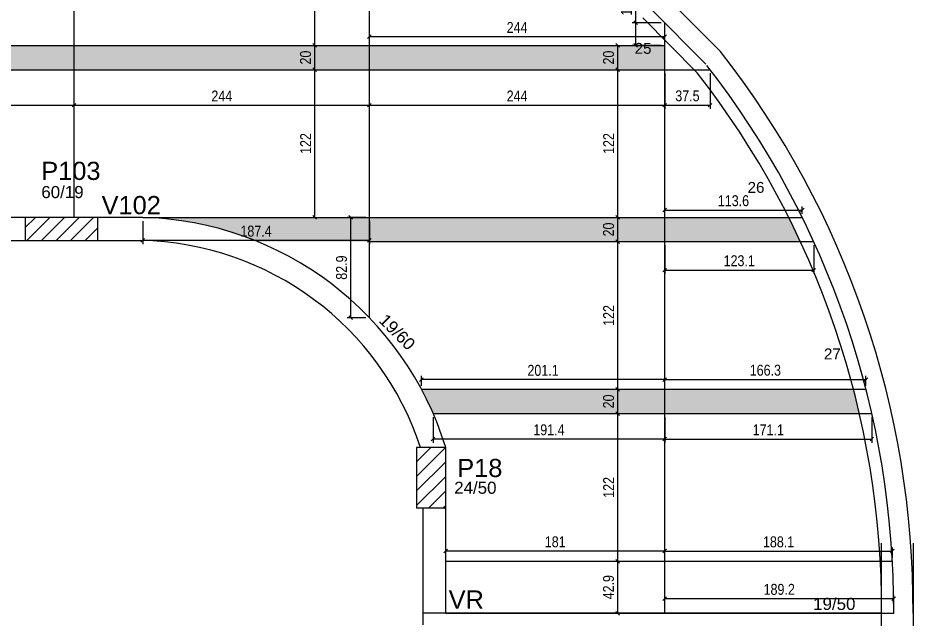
# Model space of a CAD drawing. Header units: millimetres. Extents: x 2897 to 8569, y 1951 to 3650.
# Drawn here: x 7829 to 8569, y 2484 to 2981 of the extents above; entities that cross this region are included whole.
import ezdxf

# ---------------------------------------------------------------- set-up
doc = ezdxf.new("R2010")
doc.units = ezdxf.units.MM
for name, color, linetype in [('1', 1, 'Continuous'), ('3', 3, 'Continuous'), ('4', 4, 'Continuous'), ('7', 7, 'Continuous'), ('Painéis', 200, 'Continuous')]:
    doc.layers.add(name, color=color, linetype=linetype)
doc.layers.add('Hachura', color=251, linetype='Continuous', lineweight=9)
doc.styles.add('COTA TECNICA-50', font='techl___.ttf', dxfattribs={"height": 9})
doc.styles.get("Standard").update_dxf_attribs({"font": 'arial.ttf'})
doc.dimstyles.new('COTA PAINEL-50', dxfattribs={"dimtxt": 9, "dimasz": 3, "dimexe": 3, "dimexo": 3, "dimgap": 3, "dimtad": 1, "dimdec": 1, "dimzin": 12, "dimdsep": 46, "dimtxsty": 'COTA TECNICA-50', "dimblk1": 'OBLIQUE', "dimblk2": 'OBLIQUE', "dimsah": 1, "dimcen": 0.9, "dimclrd": 4, "dimclre": 4, "dimclrt": 240, "dimadec": 1, "dimazin": 3, "dimtfac": 1, "dimtdec": 1, "dimtmove": 0, "dimatfit": 3, "dimfxl": 1, "dimtolj": 1, "dimtzin": 12, "dimarcsym": 0})

# ---------------------------------------------------------------- blocks, each defined once
blk = doc.blocks.new('_Oblique')
at = {"color": 0, "linetype": 'ByBlock', "lineweight": -2}
blk.add_line((-0.5, -0.5), (0.5, 0.5), dxfattribs=at)
blk = doc.blocks.new('*D277')
at = {"layer": 'Defpoints', "color": 0, "transparency": 16777216}
for p in [(7631.811787831772, 2908.519593346683), (7875.811787831771, 2908.519593346683), (7875.811787831771, 2908.519593346683)]:
    blk.add_point(p, dxfattribs=at)
at = {"layer": 'Painéis', "color": 4, "lineweight": -2, "transparency": 16777216}
blk.add_line((7631.811787831772, 2908.519593346683), (7875.811787831771, 2908.519593346683), dxfattribs=at)
at = {"layer": 'Painéis', "color": 4, "lineweight": -2, "transparency": 16777216, "xscale": 3, "yscale": 3, "zscale": 3, "rotation": 180}
blk.add_blockref('_Oblique', (7631.811787831772, 2908.519593346683), dxfattribs=at)
at = {"layer": 'Painéis', "color": 4, "lineweight": -2, "transparency": 16777216, "xscale": 3, "yscale": 3, "zscale": 3}
blk.add_blockref('_Oblique', (7875.811787831771, 2908.519593346683), dxfattribs=at)
at = {"layer": 'Painéis', "color": 240, "transparency": 16777216, "insert": (7753.811787831772, 2916.085382820367), "char_height": 9, "attachment_point": 5, "style": 'COTA TECNICA-50'}
blk.add_mtext('\\A1;244', dxfattribs=at)
blk = doc.blocks.new('*D278')
at = {"layer": 'Defpoints', "color": 0, "transparency": 16777216}
for p in [(7875.811787831771, 2908.519593346683), (8119.811787831769, 2908.519593346683), (8119.811787831769, 2908.519593346683)]:
    blk.add_point(p, dxfattribs=at)
at = {"layer": 'Painéis', "color": 4, "lineweight": -2, "transparency": 16777216}
blk.add_line((7875.811787831771, 2908.519593346683), (8119.811787831769, 2908.519593346683), dxfattribs=at)
at = {"layer": 'Painéis', "color": 4, "lineweight": -2, "transparency": 16777216, "xscale": 3, "yscale": 3, "zscale": 3, "rotation": 180}
blk.add_blockref('_Oblique', (7875.811787831771, 2908.519593346683), dxfattribs=at)
at = {"layer": 'Painéis', "color": 4, "lineweight": -2, "transparency": 16777216, "xscale": 3, "yscale": 3, "zscale": 3}
blk.add_blockref('_Oblique', (8119.811787831769, 2908.519593346683), dxfattribs=at)
at = {"layer": 'Painéis', "color": 240, "transparency": 16777216, "insert": (7997.811787831771, 2916.085382820367), "char_height": 9, "attachment_point": 5, "style": 'COTA TECNICA-50'}
blk.add_mtext('\\A1;244', dxfattribs=at)
blk = doc.blocks.new('*D279')
at = {"layer": 'Defpoints', "color": 0, "transparency": 16777216}
for p in [(8119.811787831769, 2908.519593346683), (8363.811787831772, 2908.519593346679), (8363.811787831772, 2908.519593346683)]:
    blk.add_point(p, dxfattribs=at)
at = {"layer": 'Painéis', "color": 4, "lineweight": -2, "transparency": 16777216}
blk.add_line((8119.811787831769, 2908.519593346683), (8363.811787831772, 2908.519593346683), dxfattribs=at)
at = {"layer": 'Painéis', "color": 4, "lineweight": -2, "transparency": 16777216, "xscale": 3, "yscale": 3, "zscale": 3, "rotation": 180}
blk.add_blockref('_Oblique', (8119.811787831769, 2908.519593346683), dxfattribs=at)
at = {"layer": 'Painéis', "color": 4, "lineweight": -2, "transparency": 16777216, "xscale": 3, "yscale": 3, "zscale": 3}
blk.add_blockref('_Oblique', (8363.811787831772, 2908.519593346683), dxfattribs=at)
at = {"layer": 'Painéis', "color": 240, "transparency": 16777216, "insert": (8241.811787831772, 2916.085382820367), "char_height": 9, "attachment_point": 5, "style": 'COTA TECNICA-50'}
blk.add_mtext('\\A1;244', dxfattribs=at)
blk = doc.blocks.new('*D280')
at = {"layer": 'Defpoints', "color": 0, "transparency": 16777216}
for p in [(8363.811787831775, 2937.850019877807), (8401.31970967229, 2937.850019877807), (8401.31970967229, 2908.519593346683)]:
    blk.add_point(p, dxfattribs=at)
at = {"layer": 'Painéis', "color": 4, "lineweight": -2, "transparency": 16777216}
for p, q in [((8363.811787831775, 2934.850019877808), (8363.811787831775, 2905.519593346683)), ((8401.31970967229, 2934.850019877808), (8401.31970967229, 2905.519593346683)), ((8363.811787831775, 2908.519593346683), (8401.31970967229, 2908.519593346683))]:
    blk.add_line(p, q, dxfattribs=at)
at = {"layer": 'Painéis', "color": 4, "lineweight": -2, "transparency": 16777216, "xscale": 3, "yscale": 3, "zscale": 3, "rotation": 180}
blk.add_blockref('_Oblique', (8363.811787831775, 2908.519593346683), dxfattribs=at)
at = {"layer": 'Painéis', "color": 4, "lineweight": -2, "transparency": 16777216, "xscale": 3, "yscale": 3, "zscale": 3}
blk.add_blockref('_Oblique', (8401.31970967229, 2908.519593346683), dxfattribs=at)
at = {"layer": 'Painéis', "color": 240, "transparency": 16777216, "insert": (8382.565748752035, 2916.216961767736), "char_height": 9, "attachment_point": 5, "style": 'COTA TECNICA-50'}
blk.add_mtext('\\A1;37.5', dxfattribs=at)
blk = doc.blocks.new('*D281')
at = {"layer": 'Defpoints', "color": 0, "transparency": 16777216}
for p in [(8477.416623687119, 2821.853448253126), (8363.811787831775, 2815.850019877808), (8477.416623687119, 2815.850019877808)]:
    blk.add_point(p, dxfattribs=at)
at = {"layer": 'Painéis', "color": 4, "lineweight": -2, "transparency": 16777216}
for p, q in [((8363.811787831775, 2818.850019877808), (8363.811787831775, 2824.853448253126)), ((8363.811787831775, 2821.853448253126), (8477.416623687119, 2821.853448253126)), ((8477.416623687119, 2818.850019877808), (8477.416623687119, 2824.853448253126))]:
    blk.add_line(p, q, dxfattribs=at)
at = {"layer": 'Painéis', "color": 4, "lineweight": -2, "transparency": 16777216, "xscale": 3, "yscale": 3, "zscale": 3, "rotation": 180}
blk.add_blockref('_Oblique', (8363.811787831775, 2821.853448253126), dxfattribs=at)
at = {"layer": 'Painéis', "color": 4, "lineweight": -2, "transparency": 16777216, "xscale": 3, "yscale": 3, "zscale": 3}
blk.add_blockref('_Oblique', (8477.416623687119, 2821.853448253126), dxfattribs=at)
at = {"layer": 'Painéis', "color": 240, "transparency": 16777216, "insert": (8420.614205759446, 2829.550816674178), "char_height": 9, "attachment_point": 5, "style": 'COTA TECNICA-50'}
blk.add_mtext('\\A1;113.6', dxfattribs=at)
blk = doc.blocks.new('*D282')
at = {"layer": 'Defpoints', "color": 0, "transparency": 16777216}
for p in [(8363.811787831775, 2795.850019877808), (8486.928393724127, 2795.850019877807), (8486.928393724127, 2772.266765210476)]:
    blk.add_point(p, dxfattribs=at)
at = {"layer": 'Painéis', "color": 4, "lineweight": -2, "transparency": 16777216}
for p, q in [((8363.811787831775, 2792.850019877807), (8363.811787831775, 2769.266765210477)), ((8486.928393724127, 2792.850019877807), (8486.928393724127, 2769.266765210477)), ((8363.811787831775, 2772.266765210476), (8486.928393724127, 2772.266765210476))]:
    blk.add_line(p, q, dxfattribs=at)
at = {"layer": 'Painéis', "color": 4, "lineweight": -2, "transparency": 16777216, "xscale": 3, "yscale": 3, "zscale": 3, "rotation": 180}
blk.add_blockref('_Oblique', (8363.811787831775, 2772.266765210476), dxfattribs=at)
at = {"layer": 'Painéis', "color": 4, "lineweight": -2, "transparency": 16777216, "xscale": 3, "yscale": 3, "zscale": 3}
blk.add_blockref('_Oblique', (8486.928393724127, 2772.266765210476), dxfattribs=at)
at = {"layer": 'Painéis', "color": 240, "transparency": 16777216, "insert": (8425.37009077795, 2779.964133631529), "char_height": 9, "attachment_point": 5, "style": 'COTA TECNICA-50'}
blk.add_mtext('\\A1;123.1', dxfattribs=at)
blk = doc.blocks.new('*D283')
at = {"layer": 'Defpoints', "color": 0, "transparency": 16777216}
for p in [(8530.090742632487, 2681.861600620218), (8363.811787831772, 2673.850019877808), (8530.090742632487, 2673.850019877808)]:
    blk.add_point(p, dxfattribs=at)
at = {"layer": 'Painéis', "color": 4, "lineweight": -2, "transparency": 16777216}
for p, q in [((8363.811787831772, 2676.850019877808), (8363.811787831772, 2684.861600620218)), ((8363.811787831772, 2681.861600620218), (8530.090742632487, 2681.861600620218)), ((8530.090742632487, 2676.850019877808), (8530.090742632487, 2684.861600620218))]:
    blk.add_line(p, q, dxfattribs=at)
at = {"layer": 'Painéis', "color": 4, "lineweight": -2, "transparency": 16777216, "xscale": 3, "yscale": 3, "zscale": 3, "rotation": 180}
blk.add_blockref('_Oblique', (8363.811787831772, 2681.861600620218), dxfattribs=at)
at = {"layer": 'Painéis', "color": 4, "lineweight": -2, "transparency": 16777216, "xscale": 3, "yscale": 3, "zscale": 3}
blk.add_blockref('_Oblique', (8530.090742632487, 2681.861600620218), dxfattribs=at)
at = {"layer": 'Painéis', "color": 240, "transparency": 16777216, "insert": (8446.951265232128, 2689.558969041271), "char_height": 9, "attachment_point": 5, "style": 'COTA TECNICA-50'}
blk.add_mtext('\\A1;166.3', dxfattribs=at)
blk = doc.blocks.new('*D284')
at = {"layer": 'Defpoints', "color": 0, "transparency": 16777216}
for p in [(8363.811787831772, 2653.850019877808), (8534.926627579676, 2653.850019877808), (8534.926627579676, 2632.768824770487)]:
    blk.add_point(p, dxfattribs=at)
at = {"layer": 'Painéis', "color": 4, "lineweight": -2, "transparency": 16777216}
for p, q in [((8363.811787831772, 2650.850019877808), (8363.811787831772, 2629.768824770487)), ((8534.926627579676, 2650.850019877808), (8534.926627579676, 2629.768824770487)), ((8363.811787831772, 2632.768824770487), (8534.926627579676, 2632.768824770487))]:
    blk.add_line(p, q, dxfattribs=at)
at = {"layer": 'Painéis', "color": 4, "lineweight": -2, "transparency": 16777216, "xscale": 3, "yscale": 3, "zscale": 3, "rotation": 180}
blk.add_blockref('_Oblique', (8363.811787831772, 2632.768824770487), dxfattribs=at)
at = {"layer": 'Painéis', "color": 4, "lineweight": -2, "transparency": 16777216, "xscale": 3, "yscale": 3, "zscale": 3}
blk.add_blockref('_Oblique', (8534.926627579676, 2632.768824770487), dxfattribs=at)
at = {"layer": 'Painéis', "color": 240, "transparency": 16777216, "insert": (8449.369207705726, 2640.334614244172), "char_height": 9, "attachment_point": 5, "style": 'COTA TECNICA-50'}
blk.add_mtext('\\A1;171.1', dxfattribs=at)
blk = doc.blocks.new('*D285')
at = {"layer": 'Defpoints', "color": 0, "transparency": 16777216}
for p in [(8551.959119272451, 2540.238750122027), (8363.811787831772, 2531.850019877808), (8551.959119272451, 2531.850019877808)]:
    blk.add_point(p, dxfattribs=at)
at = {"layer": 'Painéis', "color": 4, "lineweight": -2, "transparency": 16777216}
for p, q in [((8363.811787831772, 2534.850019877808), (8363.811787831772, 2543.238750122027)), ((8363.811787831772, 2540.238750122027), (8551.959119272451, 2540.238750122027)), ((8551.959119272451, 2534.850019877808), (8551.959119272451, 2543.238750122027))]:
    blk.add_line(p, q, dxfattribs=at)
at = {"layer": 'Painéis', "color": 4, "lineweight": -2, "transparency": 16777216, "xscale": 3, "yscale": 3, "zscale": 3, "rotation": 180}
blk.add_blockref('_Oblique', (8363.811787831772, 2540.238750122027), dxfattribs=at)
at = {"layer": 'Painéis', "color": 4, "lineweight": -2, "transparency": 16777216, "xscale": 3, "yscale": 3, "zscale": 3}
blk.add_blockref('_Oblique', (8551.959119272451, 2540.238750122027), dxfattribs=at)
at = {"layer": 'Painéis', "color": 240, "transparency": 16777216, "insert": (8457.885453552111, 2547.824276437816), "char_height": 9, "attachment_point": 5, "style": 'COTA TECNICA-50'}
blk.add_mtext('\\A1;188.1', dxfattribs=at)
blk = doc.blocks.new('*D286')
at = {"layer": 'Defpoints', "color": 0, "transparency": 16777216}
for p in [(8553.026997821335, 2500.964540055914), (8363.811787831772, 2488.920398877809), (8553.026997821335, 2488.920398877809)]:
    blk.add_point(p, dxfattribs=at)
at = {"layer": 'Painéis', "color": 4, "lineweight": -2, "transparency": 16777216}
for p, q in [((8363.811787831772, 2491.920398877809), (8363.811787831772, 2503.964540055914)), ((8363.811787831772, 2500.964540055914), (8553.026997821335, 2500.964540055914)), ((8553.026997821335, 2491.920398877809), (8553.026997821335, 2503.964540055914))]:
    blk.add_line(p, q, dxfattribs=at)
at = {"layer": 'Painéis', "color": 4, "lineweight": -2, "transparency": 16777216, "xscale": 3, "yscale": 3, "zscale": 3, "rotation": 180}
blk.add_blockref('_Oblique', (8363.811787831772, 2500.964540055914), dxfattribs=at)
at = {"layer": 'Painéis', "color": 4, "lineweight": -2, "transparency": 16777216, "xscale": 3, "yscale": 3, "zscale": 3}
blk.add_blockref('_Oblique', (8553.026997821335, 2500.964540055914), dxfattribs=at)
at = {"layer": 'Painéis', "color": 240, "transparency": 16777216, "insert": (8458.419392826552, 2508.556645319072), "char_height": 9, "attachment_point": 5, "style": 'COTA TECNICA-50'}
blk.add_mtext('\\A1;189.2', dxfattribs=at)
blk = doc.blocks.new('*D287')
at = {"layer": 'Defpoints', "color": 0, "transparency": 16777216}
for p in [(8324.999298692777, 2531.850019877808), (8324.999298692786, 2531.850019877808), (8324.999298692777, 2488.92039887781)]:
    blk.add_point(p, dxfattribs=at)
at = {"layer": 'Painéis', "color": 4, "lineweight": -2, "transparency": 16777216}
blk.add_line((8324.999298692786, 2488.92039887781), (8324.999298692786, 2531.850019877808), dxfattribs=at)
at = {"layer": 'Painéis', "color": 4, "lineweight": -2, "transparency": 16777216, "xscale": 3, "yscale": 3, "zscale": 3}
for p, rotation in [((8324.999298692786, 2531.850019877808), 90), ((8324.999298692786, 2488.92039887781), 270)]:
    blk.add_blockref('_Oblique', p, dxfattribs=dict(at, rotation=rotation))
at = {"layer": 'Painéis', "color": 240, "transparency": 16777216, "insert": (8317.407193429626, 2510.385209377807), "char_height": 9, "attachment_point": 5, "rotation": 90, "style": 'COTA TECNICA-50'}
blk.add_mtext('\\A1;42.9', dxfattribs=at)
blk = doc.blocks.new('*D288')
at = {"layer": 'Defpoints', "color": 0, "transparency": 16777216}
for p in [(8182.811787831772, 2540.238750122027), (8182.811787831772, 2540.238750122027), (8363.811787831772, 2540.238750122027)]:
    blk.add_point(p, dxfattribs=at)
at = {"layer": 'Painéis', "color": 4, "lineweight": -2, "transparency": 16777216}
blk.add_line((8363.811787831772, 2540.238750122027), (8182.811787831772, 2540.238750122027), dxfattribs=at)
at = {"layer": 'Painéis', "color": 4, "lineweight": -2, "transparency": 16777216, "xscale": 3, "yscale": 3, "zscale": 3, "rotation": 180}
blk.add_blockref('_Oblique', (8182.811787831772, 2540.238750122027), dxfattribs=at)
at = {"layer": 'Painéis', "color": 4, "lineweight": -2, "transparency": 16777216, "xscale": 3, "yscale": 3, "zscale": 3}
blk.add_blockref('_Oblique', (8363.811787831772, 2540.238750122027), dxfattribs=at)
at = {"layer": 'Painéis', "color": 240, "transparency": 16777216, "insert": (8273.311787831772, 2547.824276437816), "char_height": 9, "attachment_point": 5, "style": 'COTA TECNICA-50'}
blk.add_mtext('\\A1;181', dxfattribs=at)
blk = doc.blocks.new('*D289')
at = {"layer": 'Defpoints', "color": 0, "transparency": 16777216}
for p in [(8324.999298692777, 2653.850019877809), (8324.999298692786, 2653.850019877809), (8324.999298692777, 2531.850019877808)]:
    blk.add_point(p, dxfattribs=at)
at = {"layer": 'Painéis', "color": 4, "lineweight": -2, "transparency": 16777216}
blk.add_line((8324.999298692786, 2531.850019877808), (8324.999298692786, 2653.850019877809), dxfattribs=at)
at = {"layer": 'Painéis', "color": 4, "lineweight": -2, "transparency": 16777216, "xscale": 3, "yscale": 3, "zscale": 3}
for p, rotation in [((8324.999298692786, 2653.850019877809), 90), ((8324.999298692786, 2531.850019877808), 270)]:
    blk.add_blockref('_Oblique', p, dxfattribs=dict(at, rotation=rotation))
at = {"layer": 'Painéis', "color": 240, "transparency": 16777216, "insert": (8317.446667113838, 2592.850019877806), "char_height": 9, "attachment_point": 5, "rotation": 90, "style": 'COTA TECNICA-50'}
blk.add_mtext('\\A1;122', dxfattribs=at)
blk = doc.blocks.new('*D290')
at = {"layer": 'Defpoints', "color": 0, "transparency": 16777216}
for p in [(8324.999298692777, 2673.850019877809), (8324.999298692794, 2673.850019877809), (8324.999298692777, 2653.850019877809)]:
    blk.add_point(p, dxfattribs=at)
at = {"layer": 'Painéis', "color": 4, "lineweight": -2, "transparency": 16777216}
blk.add_line((8324.999298692794, 2653.850019877809), (8324.999298692794, 2673.850019877809), dxfattribs=at)
at = {"layer": 'Painéis', "color": 4, "lineweight": -2, "transparency": 16777216, "xscale": 3, "yscale": 3, "zscale": 3}
for p, rotation in [((8324.999298692794, 2673.850019877809), 90), ((8324.999298692794, 2653.850019877809), 270)]:
    blk.add_blockref('_Oblique', p, dxfattribs=dict(at, rotation=rotation))
at = {"layer": 'Painéis', "color": 240, "transparency": 16777216, "insert": (8317.407193429633, 2663.850019877806), "char_height": 9, "attachment_point": 5, "rotation": 90, "style": 'COTA TECNICA-50'}
blk.add_mtext('\\A1;20', dxfattribs=at)
blk = doc.blocks.new('*D291')
at = {"layer": 'Defpoints', "color": 0, "transparency": 16777216}
for p in [(8172.43783539498, 2653.850019877808), (8363.811787831772, 2653.850019877808), (8172.43783539498, 2632.768824770487)]:
    blk.add_point(p, dxfattribs=at)
at = {"layer": 'Painéis', "color": 4, "lineweight": -2, "transparency": 16777216}
for p, q in [((8172.43783539498, 2650.850019877808), (8172.43783539498, 2629.768824770487)), ((8363.811787831772, 2650.850019877808), (8363.811787831772, 2629.768824770487)), ((8363.811787831772, 2632.768824770487), (8172.43783539498, 2632.768824770487))]:
    blk.add_line(p, q, dxfattribs=at)
at = {"layer": 'Painéis', "color": 4, "lineweight": -2, "transparency": 16777216, "xscale": 3, "yscale": 3, "zscale": 3, "rotation": 180}
blk.add_blockref('_Oblique', (8172.43783539498, 2632.768824770487), dxfattribs=at)
at = {"layer": 'Painéis', "color": 4, "lineweight": -2, "transparency": 16777216, "xscale": 3, "yscale": 3, "zscale": 3}
blk.add_blockref('_Oblique', (8363.811787831772, 2632.768824770487), dxfattribs=at)
at = {"layer": 'Painéis', "color": 240, "transparency": 16777216, "insert": (8268.124811613376, 2640.360930033645), "char_height": 9, "attachment_point": 5, "style": 'COTA TECNICA-50'}
blk.add_mtext('\\A1;191.4', dxfattribs=at)
blk = doc.blocks.new('*D292')
at = {"layer": 'Defpoints', "color": 0, "transparency": 16777216}
for p in [(8162.740986130145, 2681.861600620218), (8162.740986130145, 2673.850019877808), (8363.811787831772, 2673.850019877808)]:
    blk.add_point(p, dxfattribs=at)
at = {"layer": 'Painéis', "color": 4, "lineweight": -2, "transparency": 16777216}
for p, q in [((8162.740986130145, 2676.850019877808), (8162.740986130145, 2684.861600620218)), ((8363.811787831772, 2681.861600620218), (8162.740986130145, 2681.861600620218)), ((8363.811787831772, 2676.850019877808), (8363.811787831772, 2684.861600620218))]:
    blk.add_line(p, q, dxfattribs=at)
at = {"layer": 'Painéis', "color": 4, "lineweight": -2, "transparency": 16777216, "xscale": 3, "yscale": 3, "zscale": 3, "rotation": 180}
blk.add_blockref('_Oblique', (8162.740986130145, 2681.861600620218), dxfattribs=at)
at = {"layer": 'Painéis', "color": 4, "lineweight": -2, "transparency": 16777216, "xscale": 3, "yscale": 3, "zscale": 3}
blk.add_blockref('_Oblique', (8363.811787831772, 2681.861600620218), dxfattribs=at)
at = {"layer": 'Painéis', "color": 240, "transparency": 16777216, "insert": (8263.27638698096, 2689.453705883376), "char_height": 9, "attachment_point": 5, "style": 'COTA TECNICA-50'}
blk.add_mtext('\\A1;201.1', dxfattribs=at)
blk = doc.blocks.new('*D293')
at = {"layer": 'Defpoints', "color": 0, "transparency": 16777216}
for p in [(8324.999298692794, 2795.850019877808), (8324.9992986928, 2795.850019877808), (8324.999298692794, 2673.850019877809)]:
    blk.add_point(p, dxfattribs=at)
at = {"layer": 'Painéis', "color": 4, "lineweight": -2, "transparency": 16777216}
blk.add_line((8324.9992986928, 2673.850019877809), (8324.9992986928, 2795.850019877808), dxfattribs=at)
at = {"layer": 'Painéis', "color": 4, "lineweight": -2, "transparency": 16777216, "xscale": 3, "yscale": 3, "zscale": 3}
for p, rotation in [((8324.9992986928, 2795.850019877808), 90), ((8324.9992986928, 2673.850019877809), 270)]:
    blk.add_blockref('_Oblique', p, dxfattribs=dict(at, rotation=rotation))
at = {"layer": 'Painéis', "color": 240, "transparency": 16777216, "insert": (8317.446667113854, 2734.850019877806), "char_height": 9, "attachment_point": 5, "rotation": 90, "style": 'COTA TECNICA-50'}
blk.add_mtext('\\A1;122', dxfattribs=at)
blk = doc.blocks.new('*D294')
at = {"layer": 'Defpoints', "color": 0, "transparency": 16777216}
for p in [(8324.999298692794, 2815.850019877809), (8324.999298692806, 2815.850019877809), (8324.999298692794, 2795.850019877808)]:
    blk.add_point(p, dxfattribs=at)
at = {"layer": 'Painéis', "color": 4, "lineweight": -2, "transparency": 16777216}
blk.add_line((8324.999298692806, 2795.850019877808), (8324.999298692806, 2815.850019877809), dxfattribs=at)
at = {"layer": 'Painéis', "color": 4, "lineweight": -2, "transparency": 16777216, "xscale": 3, "yscale": 3, "zscale": 3}
for p, rotation in [((8324.999298692806, 2815.850019877809), 90), ((8324.999298692806, 2795.850019877808), 270)]:
    blk.add_blockref('_Oblique', p, dxfattribs=dict(at, rotation=rotation))
at = {"layer": 'Painéis', "color": 240, "transparency": 16777216, "insert": (8317.407193429648, 2805.850019877805), "char_height": 9, "attachment_point": 5, "rotation": 90, "style": 'COTA TECNICA-50'}
blk.add_mtext('\\A1;20', dxfattribs=at)
blk = doc.blocks.new('*D295')
at = {"layer": 'Defpoints', "color": 0, "transparency": 16777216}
for p in [(8324.999298692794, 2937.850019877809), (8324.99929869282, 2937.850019877809), (8324.999298692794, 2815.850019877809)]:
    blk.add_point(p, dxfattribs=at)
at = {"layer": 'Painéis', "color": 4, "lineweight": -2, "transparency": 16777216}
blk.add_line((8324.99929869282, 2815.850019877809), (8324.99929869282, 2937.850019877809), dxfattribs=at)
at = {"layer": 'Painéis', "color": 4, "lineweight": -2, "transparency": 16777216, "xscale": 3, "yscale": 3, "zscale": 3}
for p, rotation in [((8324.99929869282, 2937.850019877809), 90), ((8324.99929869282, 2815.850019877809), 270)]:
    blk.add_blockref('_Oblique', p, dxfattribs=dict(at, rotation=rotation))
at = {"layer": 'Painéis', "color": 240, "transparency": 16777216, "insert": (8317.44666711387, 2876.850019877806), "char_height": 9, "attachment_point": 5, "rotation": 90, "style": 'COTA TECNICA-50'}
blk.add_mtext('\\A1;122', dxfattribs=at)
blk = doc.blocks.new('*D296')
at = {"layer": 'Defpoints', "color": 0, "transparency": 16777216}
for p in [(8324.999298692794, 2957.850019877808), (8324.999298692823, 2957.850019877808), (8324.999298692794, 2937.850019877809)]:
    blk.add_point(p, dxfattribs=at)
at = {"layer": 'Painéis', "color": 4, "lineweight": -2, "transparency": 16777216}
blk.add_line((8324.999298692823, 2937.850019877809), (8324.999298692823, 2957.850019877808), dxfattribs=at)
at = {"layer": 'Painéis', "color": 4, "lineweight": -2, "transparency": 16777216, "xscale": 3, "yscale": 3, "zscale": 3}
for p, rotation in [((8324.999298692823, 2957.850019877808), 90), ((8324.999298692823, 2937.850019877809), 270)]:
    blk.add_blockref('_Oblique', p, dxfattribs=dict(at, rotation=rotation))
at = {"layer": 'Painéis', "color": 240, "transparency": 16777216, "insert": (8317.407193429664, 2947.850019877805), "char_height": 9, "attachment_point": 5, "rotation": 90, "style": 'COTA TECNICA-50'}
blk.add_mtext('\\A1;20', dxfattribs=at)
blk = doc.blocks.new('*D297')
at = {"layer": 'Defpoints', "color": 0, "transparency": 16777216}
for p in [(8363.811787831775, 2965.13146540821), (8119.811787831771, 2957.850019877808), (8363.811787831775, 2957.850019877806)]:
    blk.add_point(p, dxfattribs=at)
at = {"layer": 'Painéis', "color": 4, "lineweight": -2, "transparency": 16777216}
for p, q in [((8119.811787831771, 2960.850019877808), (8119.811787831771, 2968.13146540821)), ((8363.811787831775, 2960.850019877806), (8363.811787831775, 2968.13146540821)), ((8119.811787831771, 2965.13146540821), (8363.811787831775, 2965.13146540821))]:
    blk.add_line(p, q, dxfattribs=at)
at = {"layer": 'Painéis', "color": 4, "lineweight": -2, "transparency": 16777216, "xscale": 3, "yscale": 3, "zscale": 3, "rotation": 180}
blk.add_blockref('_Oblique', (8119.811787831771, 2965.13146540821), dxfattribs=at)
at = {"layer": 'Painéis', "color": 4, "lineweight": -2, "transparency": 16777216, "xscale": 3, "yscale": 3, "zscale": 3}
blk.add_blockref('_Oblique', (8363.811787831775, 2965.13146540821), dxfattribs=at)
at = {"layer": 'Painéis', "color": 240, "transparency": 16777216, "insert": (8241.811787831772, 2972.697254881894), "char_height": 9, "attachment_point": 5, "style": 'COTA TECNICA-50'}
blk.add_mtext('\\A1;244', dxfattribs=at)
blk = doc.blocks.new('*D298')
at = {"layer": 'Defpoints', "color": 0, "transparency": 16777216}
for p in [(8339.857128718879, 2976.588473815469), (8363.811787831775, 2976.588473815469), (8363.811787831775, 2957.850019877808)]:
    blk.add_point(p, dxfattribs=at)
at = {"layer": 'Painéis', "color": 4, "lineweight": -2, "transparency": 16777216}
for p, q in [((8339.857128718879, 2976.588473815469), (8339.857128718879, 3005.41742118389)), ((8360.811787831775, 2976.588473815469), (8336.857128718879, 2976.588473815469)), ((8339.857128718879, 2957.850019877808), (8339.857128718879, 2976.588473815469)), ((8360.811787831775, 2957.850019877808), (8336.857128718879, 2957.850019877808))]:
    blk.add_line(p, q, dxfattribs=at)
at = {"layer": 'Painéis', "color": 4, "lineweight": -2, "transparency": 16777216, "xscale": 3, "yscale": 3, "zscale": 3}
for p, rotation in [((8339.857128718879, 2976.588473815469), 90), ((8339.857128718879, 2957.850019877808), 270)]:
    blk.add_blockref('_Oblique', p, dxfattribs=dict(at, rotation=rotation))
at = {"layer": 'Painéis', "color": 240, "transparency": 16777216, "insert": (8332.271602403087, 2992.502947499676), "char_height": 9, "attachment_point": 5, "rotation": 90, "style": 'COTA TECNICA-50'}
blk.add_mtext('\\A1;18.7', dxfattribs=at)
blk = doc.blocks.new('*D51')
at = {"layer": 'Defpoints', "color": 0, "transparency": 16777216}
for p in [(8074.634095853211, 2937.850019877809), (8074.634095853228, 2937.850019877809), (8074.634095853211, 2815.850019877809)]:
    blk.add_point(p, dxfattribs=at)
at = {"layer": 'Painéis', "color": 4, "lineweight": -2, "transparency": 16777216}
blk.add_line((8074.634095853228, 2815.850019877809), (8074.634095853228, 2937.850019877809), dxfattribs=at)
at = {"layer": 'Painéis', "color": 4, "lineweight": -2, "transparency": 16777216, "xscale": 3, "yscale": 3, "zscale": 3}
for p, rotation in [((8074.634095853228, 2937.850019877809), 90), ((8074.634095853228, 2815.850019877809), 270)]:
    blk.add_blockref('_Oblique', p, dxfattribs=dict(at, rotation=rotation))
at = {"layer": 'Painéis', "color": 240, "transparency": 16777216, "insert": (8067.081464274279, 2876.850019877806), "char_height": 9, "attachment_point": 5, "rotation": 90, "style": 'COTA TECNICA-50'}
blk.add_mtext('\\A1;122', dxfattribs=at)
blk = doc.blocks.new('*D52')
at = {"layer": 'Defpoints', "color": 0, "transparency": 16777216}
for p in [(8074.634095853211, 2957.850019877808), (8074.634095853236, 2957.850019877808), (8074.634095853211, 2937.850019877809)]:
    blk.add_point(p, dxfattribs=at)
at = {"layer": 'Painéis', "color": 4, "lineweight": -2, "transparency": 16777216}
blk.add_line((8074.634095853236, 2937.850019877809), (8074.634095853236, 2957.850019877808), dxfattribs=at)
at = {"layer": 'Painéis', "color": 4, "lineweight": -2, "transparency": 16777216, "xscale": 3, "yscale": 3, "zscale": 3}
for p, rotation in [((8074.634095853236, 2957.850019877808), 90), ((8074.634095853236, 2937.850019877809), 270)]:
    blk.add_blockref('_Oblique', p, dxfattribs=dict(at, rotation=rotation))
at = {"layer": 'Painéis', "color": 240, "transparency": 16777216, "insert": (8067.041990590077, 2947.850019877805), "char_height": 9, "attachment_point": 5, "rotation": 90, "style": 'COTA TECNICA-50'}
blk.add_mtext('\\A1;20', dxfattribs=at)
blk = doc.blocks.new('*D53')
at = {"layer": 'Defpoints', "color": 0, "transparency": 16777216}
for p in [(8074.634095853211, 3079.850019877809), (8074.634095853243, 3079.850019877809), (8074.634095853211, 2957.850019877808)]:
    blk.add_point(p, dxfattribs=at)
at = {"layer": 'Painéis', "color": 4, "lineweight": -2, "transparency": 16777216}
blk.add_line((8074.634095853243, 2957.850019877808), (8074.634095853243, 3079.850019877809), dxfattribs=at)
at = {"layer": 'Painéis', "color": 4, "lineweight": -2, "transparency": 16777216, "xscale": 3, "yscale": 3, "zscale": 3}
for p, rotation in [((8074.634095853243, 3079.850019877809), 90), ((8074.634095853243, 2957.850019877808), 270)]:
    blk.add_blockref('_Oblique', p, dxfattribs=dict(at, rotation=rotation))
at = {"layer": 'Painéis', "color": 240, "transparency": 16777216, "insert": (8067.081464274293, 3018.850019877805), "char_height": 9, "attachment_point": 5, "rotation": 90, "style": 'COTA TECNICA-50'}
blk.add_mtext('\\A1;122', dxfattribs=at)
blk = doc.blocks.new('*D300')
at = {"layer": 'Defpoints', "color": 0, "transparency": 16777216}
for p in [(8104.379676022402, 2815.850019877809), (8119.811787831775, 2815.850019877809), (8119.811787831775, 2732.914617192736)]:
    blk.add_point(p, dxfattribs=at)
at = {"layer": 'Painéis', "color": 4, "lineweight": -2, "transparency": 16777216}
for p, q in [((8116.811787831775, 2815.850019877809), (8101.379676022403, 2815.850019877809)), ((8104.379676022402, 2732.914617192736), (8104.379676022402, 2815.850019877809)), ((8116.811787831775, 2732.914617192736), (8101.379676022403, 2732.914617192736))]:
    blk.add_line(p, q, dxfattribs=at)
at = {"layer": 'Painéis', "color": 4, "lineweight": -2, "transparency": 16777216, "xscale": 3, "yscale": 3, "zscale": 3}
for p, rotation in [((8104.379676022402, 2815.850019877809), 90), ((8104.379676022402, 2732.914617192736), 270)]:
    blk.add_blockref('_Oblique', p, dxfattribs=dict(at, rotation=rotation))
at = {"layer": 'Painéis', "color": 240, "transparency": 16777216, "insert": (8096.787570759245, 2774.38231853527), "char_height": 9, "attachment_point": 5, "rotation": 90, "style": 'COTA TECNICA-50'}
blk.add_mtext('\\A1;82.9', dxfattribs=at)
blk = doc.blocks.new('*D301')
at = {"layer": 'Defpoints', "color": 0, "transparency": 16777216}
for p in [(7932.430684831771, 2815.850019877809), (8119.811787831769, 2815.850019877808), (7932.430684831771, 2796.850019877809)]:
    blk.add_point(p, dxfattribs=at)
at = {"layer": 'Painéis', "color": 4, "lineweight": -2, "transparency": 16777216}
for p, q in [((7932.430684831771, 2812.850019877809), (7932.430684831771, 2793.850019877809)), ((8119.811787831769, 2812.850019877808), (8119.811787831769, 2793.850019877809)), ((8119.811787831769, 2796.850019877809), (7932.430684831771, 2796.850019877809))]:
    blk.add_line(p, q, dxfattribs=at)
at = {"layer": 'Painéis', "color": 4, "lineweight": -2, "transparency": 16777216, "xscale": 3, "yscale": 3, "zscale": 3, "rotation": 180}
blk.add_blockref('_Oblique', (7932.430684831771, 2796.850019877809), dxfattribs=at)
at = {"layer": 'Painéis', "color": 4, "lineweight": -2, "transparency": 16777216, "xscale": 3, "yscale": 3, "zscale": 3}
blk.add_blockref('_Oblique', (8119.811787831769, 2796.850019877809), dxfattribs=at)
at = {"layer": 'Painéis', "color": 240, "transparency": 16777216, "insert": (8026.121236331773, 2804.435546193598), "char_height": 9, "attachment_point": 5, "style": 'COTA TECNICA-50'}
blk.add_mtext('\\A1;187.4', dxfattribs=at)

msp = doc.modelspace()

# ---------------------------------------------------------------- hatches: boundary and pattern name
at = {"layer": 'Hachura', "linetype": 'ByBlock'}
h = msp.add_hatch(color=256, dxfattribs=at)
h.dxf.hatch_style = 1
h.paths.add_polyline_path([(8363.811787831775, 2937.850019877805), (7387.811787831772, 2937.850019877809), (7387.811787831772, 2957.850019877808), (8363.811787831775, 2957.850019877805)])
h = msp.add_hatch(color=256, dxfattribs=at)
h.dxf.hatch_style = 1
edge = h.paths.add_edge_path()
edge.add_arc((7822.742283516669, 2492.232587005339), 720.2922254389518, 24.93057588522336, 26.69790327025492)
edge.add_line((8466.242592117085, 2815.850019877808), (7932.430668929935, 2815.850019877808))
edge.add_arc((7925.180071831769, 2546.319678877806), 269.6278470000025, 67.73813216675802, 88.4590660722194, ccw=False)
edge.add_line((8027.325971398418, 2795.850019877808), (8475.917102752475, 2795.850019877808))
h = msp.add_hatch(color=256, dxfattribs=at)
h.dxf.hatch_style = 1
edge = h.paths.add_edge_path()
edge.add_arc((7925.180071831883, 2546.319678877864), 269.6278469998761, 23.50382063683519, 28.22833426039642)
edge.add_line((8162.740986130145, 2673.850019877808), (8519.76165061111, 2673.850019877808))
edge.add_arc((7822.742283509615, 2492.232587002642), 720.2922254465431, 12.96628086322471, 14.604425159541506, ccw=False)
edge.add_line((8524.668700899338, 2653.850019877808), (8172.437835394978, 2653.850019877808))

# ---------------------------------------------------------------- linework, layer by layer
at = {"layer": '1', "linetype": 'Continuous'}
for p, q in [((8363.415228831771, 2999.688850877809), (8409.936619831771, 2952.723508877809)), ((8345.763666831772, 2980.599000877809), (8390.677725831769, 2935.256540877809)), ((8543.026836831772, 2252.850169877808), (8543.026836831772, 2546.83979287781))]:
    msp.add_line(p, q, dxfattribs=at)
msp.add_lwpolyline([(8569.026836831772, 2546.83979287781), (8569.026836831772, 2241.103980877809)], dxfattribs=at)
for centre, radius, start, end in [((7823.075843470178, 2492.236029093435), 745.958638518849, 359.7399270821149, 38.11993729982581), ((7822.742283512676, 2492.232587003403), 720.2922254433892, 359.7364850993139, 37.95638275118616)]:
    msp.add_arc(centre, radius, start, end, dxfattribs=at)
at = {"layer": '3', "linetype": 'Continuous'}
for p, q in [((7835.311787831772, 2807.381631877809), (7843.780175831773, 2815.850019877809)), ((7836.800990831773, 2796.850019877809), (7855.800990831773, 2815.850019877809)), ((7848.821805831772, 2796.850019877809), (7867.821805831773, 2815.850019877809)), ((7860.842621831773, 2796.850019877809), (7879.842621831773, 2815.850019877809)), ((7872.863436831773, 2796.850019877809), (7891.863436831773, 2815.850019877809)), ((7884.884251831772, 2796.850019877809), (7895.311787831771, 2807.27755587781)), ((8158.811787831771, 2601.96575987781), (8182.69604783177, 2625.850019877808)), ((8158.811787831771, 2613.986574877809), (8170.67523283177, 2625.850019877808)), ((8158.811787831771, 2589.944944877809), (8182.811787831772, 2613.944944877809)), ((8158.811787831771, 2577.92412887781), (8182.811787831772, 2601.92412887781)), ((8168.758493831772, 2575.850019877809), (8182.811787831772, 2589.903313877809)), ((8180.779308831771, 2575.850019877809), (8182.811787831772, 2577.882498877809))]:
    msp.add_line(p, q, dxfattribs=at)
for points in [[(7835.311787831772, 2815.850019877809), (7418.311787831772, 2815.850019877809)], [(7932.430684831771, 2815.850019877809), (7895.311787831771, 2815.850019877809)], [(7418.311787831772, 2796.850019877809), (7835.311787831772, 2796.850019877809)], [(7895.311787831771, 2796.850019877809), (7930.990175831772, 2796.850019877809)], [(8163.811787831772, 2575.850019877809), (8163.811787831772, 2479.420398877809)], [(8182.811787831772, 2488.920398877809), (8182.811787831772, 2575.850019877809)], [(8543.026836831772, 2488.920398877809), (8163.811787831772, 2488.920398877809)]]:
    msp.add_lwpolyline(points, dxfattribs=at)
for centre, radius, start, end in [((7925.180071831772, 2546.319678877809), 269.627847, 17.15534099998385, 88.4590630000113), ((7925.93695583177, 2548.529193877809), 248.372236, 18.13821099998154, 88.83421700000218)]:
    msp.add_arc(centre, radius, start, end, dxfattribs=at)
at = {"layer": '7', "linetype": 'Continuous'}
for points in [[(7835.311787831772, 2796.850019877809), (7895.311787831771, 2796.850019877809), (7895.311787831771, 2815.850019877809), (7835.311787831772, 2815.850019877809), (7835.311787831772, 2796.850019877809)], [(8158.811787831771, 2575.850019877809), (8182.811787831772, 2575.850019877809), (8182.811787831772, 2625.850019877808), (8158.811787831771, 2625.850019877808), (8158.811787831771, 2575.850019877809)]]:
    msp.add_lwpolyline(points, dxfattribs=at)
at = {"layer": 'Painéis'}
for p, q in [((7875.811787831771, 2815.850019877809), (7875.811787831771, 3140.350019877808)), ((8119.811787831769, 2732.914617192735), (8119.811787831771, 3140.350019877808)), ((8352.868217315103, 2987.636426716125), (8397.782276315103, 2942.293966716125)), ((8363.811787831772, 2488.920398877809), (8363.811787831775, 2976.588473815468)), ((7387.811787831772, 2957.850019877808), (8363.811787831775, 2957.850019877807)), ((7387.811787831772, 2937.850019877809), (8401.31970967229, 2937.850019877807)), ((7932.430668929893, 2815.850019877809), (8477.416623687117, 2815.850019877808)), ((8119.811787831769, 2795.850019877808), (8486.928393724125, 2795.850019877807)), ((8162.740986130145, 2673.850019877808), (8530.090742632487, 2673.850019877808)), ((8172.43783539498, 2653.850019877808), (8534.926627579676, 2653.850019877808)), ((8182.811787831772, 2531.850019877808), (8551.959119272451, 2531.850019877808)), ((8182.811787831772, 2488.92039887781), (8553.026997821333, 2488.920398877809))]:
    msp.add_line(p, q, dxfattribs=at)
msp.add_arc((7822.742283512676, 2492.232587003403), 730.2922254433892, 359.7401382014477, 37.95638275118616, dxfattribs=at)

# ---------------------------------------------------------------- texts
at = {"layer": '3', "linetype": 'Continuous'}
for s, height, p in [('25', 9, (8338.899856831773, 2950.934587877809)), ('60/19', 10, (7848.674828756823, 2831.768281430016)), ('26', 9, (8432.257164831773, 2836.110090877809)), ('27', 9, (8495.33123483177, 2698.586987877809)), ('24/50', 10, (8189.852173831772, 2587.568322877809)), ('19/50', 10, (8486.448515831773, 2491.604298877809))]:
    msp.add_text(s, height=height, dxfattribs=at).set_placement(p)
msp.add_text('19/60', height=10, rotation=315, dxfattribs=at).set_placement((8126.870294195439, 2730.023761838206))
at = {"layer": '4', "linetype": 'Continuous'}
for s, p in [('P103', (7848.674828756823, 2846.768281430016)), ('V102', (7898.521213831774, 2818.504480877809)), ('P18', (8192.411584831772, 2601.374441877809)), ('VR', (8185.289354831772, 2492.723827877809))]:
    msp.add_text(s, height=15, dxfattribs=at).set_placement(p)

# ---------------------------------------------------------------- dimensions: what is measured, and where the dimension line sits
at = {"layer": 'Painéis'}
for base, p1, p2, picture, middle in [((8074.634095853243, 3079.850019877809), (8074.634095853209, 2957.850019877807), (8074.634095853207, 3079.850019877807), '*D53', (8067.081464274293, 3018.850019877805)), ((8074.634095853236, 2957.850019877808), (8074.634095853209, 2937.850019877807), (8074.634095853209, 2957.850019877807), '*D52', (8067.041990590077, 2947.850019877805)), ((8324.999298692823, 2957.850019877808), (8324.999298692792, 2937.850019877807), (8324.999298692792, 2957.850019877807), '*D296', (8317.407193429664, 2947.850019877805)), ((8324.99929869282, 2937.850019877809), (8324.999298692792, 2815.850019877808), (8324.999298692792, 2937.850019877808), '*D295', (8317.44666711387, 2876.850019877806)), ((8324.999298692806, 2815.850019877809), (8324.999298692792, 2795.850019877808), (8324.999298692792, 2815.850019877808), '*D294', (8317.407193429648, 2805.850019877805))]:
    dim = msp.add_linear_dim(base=base, p1=p1, p2=p2, angle=90, dimstyle='COTA PAINEL-50', override={"dimtmove": 1}, dxfattribs=at)
    dim.commit()
    dim.dimension.update_dxf_attribs({"geometry": picture, "text_midpoint": middle})
for base, p1, p2, picture, middle in [((8339.857128718879, 2976.588473815469), (8363.811787831775, 2957.850019877807), (8363.811787831775, 2976.588473815468), '*D298', (8332.271602403087, 2992.502947499676)), ((8074.634095853228, 2937.850019877809), (8074.634095853209, 2815.850019877808), (8074.634095853209, 2937.850019877807), '*D51', (8067.081464274279, 2876.850019877806)), ((8104.379676022402, 2815.850019877809), (8119.811787831769, 2732.914617192735), (8119.811787831769, 2815.850019877808), '*D300', (8096.787570759245, 2774.38231853527)), ((8324.9992986928, 2795.850019877808), (8324.999298692792, 2673.850019877808), (8324.999298692792, 2795.850019877808), '*D293', (8317.446667113854, 2734.850019877806)), ((8324.999298692794, 2673.850019877809), (8324.999298692775, 2653.850019877808), (8324.999298692775, 2673.850019877808), '*D290', (8317.407193429633, 2663.850019877806)), ((8324.999298692786, 2653.850019877809), (8324.999298692775, 2531.850019877808), (8324.999298692775, 2653.850019877808), '*D289', (8317.446667113838, 2592.850019877806)), ((8324.999298692786, 2531.850019877808), (8324.999298692775, 2488.920398877809), (8324.999298692775, 2531.850019877808), '*D287', (8317.407193429626, 2510.385209377807))]:
    dim = msp.add_linear_dim(base=base, p1=p1, p2=p2, angle=90, dimstyle='COTA PAINEL-50', dxfattribs=at)
    dim.commit()
    dim.dimension.update_dxf_attribs({"geometry": picture, "text_midpoint": middle})
for base, p1, p2, picture, middle in [((8363.811787831775, 2965.13146540821), (8119.811787831771, 2957.850019877808), (8363.811787831775, 2957.850019877806), '*D297', (8241.811787831772, 2972.697254881894)), ((8401.31970967229, 2908.519593346683), (8363.811787831775, 2937.850019877807), (8401.31970967229, 2937.850019877807), '*D280', (8382.565748752035, 2916.216961767736)), ((8477.416623687119, 2821.853448253126), (8363.811787831775, 2815.850019877808), (8477.416623687119, 2815.850019877808), '*D281', (8420.614205759446, 2829.550816674178)), ((7932.430684831771, 2796.850019877809), (8119.811787831769, 2815.850019877808), (7932.430684831771, 2815.850019877809), '*D301', (8026.121236331773, 2804.435546193598)), ((8486.928393724127, 2772.266765210476), (8363.811787831775, 2795.850019877808), (8486.928393724127, 2795.850019877807), '*D282', (8425.37009077795, 2779.964133631529)), ((8162.740986130145, 2681.861600620218), (8363.811787831772, 2673.850019877808), (8162.740986130145, 2673.850019877808), '*D292', (8263.27638698096, 2689.453705883376)), ((8530.090742632487, 2681.861600620218), (8363.811787831772, 2673.850019877808), (8530.090742632487, 2673.850019877808), '*D283', (8446.951265232128, 2689.558969041271)), ((8172.43783539498, 2632.768824770487), (8363.811787831772, 2653.850019877808), (8172.43783539498, 2653.850019877808), '*D291', (8268.124811613376, 2640.360930033645)), ((8534.926627579676, 2632.768824770487), (8363.811787831772, 2653.850019877808), (8534.926627579676, 2653.850019877808), '*D284', (8449.369207705726, 2640.334614244172)), ((8182.811787831772, 2540.238750122027), (8363.811787831772, 2540.238750122027), (8182.811787831772, 2540.238750122027), '*D288', (8273.311787831772, 2547.824276437816)), ((8551.959119272451, 2540.238750122027), (8363.811787831772, 2531.850019877808), (8551.959119272451, 2531.850019877808), '*D285', (8457.885453552111, 2547.824276437816)), ((8553.026997821335, 2500.964540055914), (8363.811787831772, 2488.920398877809), (8553.026997821335, 2488.920398877809), '*D286', (8458.419392826552, 2508.556645319072))]:
    dim = msp.add_linear_dim(base=base, p1=p1, p2=p2, dimstyle='COTA PAINEL-50', dxfattribs=at)
    dim.commit()
    dim.dimension.update_dxf_attribs({"geometry": picture, "text_midpoint": middle})
for base, p1, p2, picture, middle in [((7875.811787831771, 2908.519593346683), (7631.811787831772, 2908.519593346683), (7875.811787831771, 2908.519593346683), '*D277', (7753.811787831772, 2916.085382820367)), ((8119.811787831769, 2908.519593346683), (7875.811787831771, 2908.519593346683), (8119.811787831769, 2908.519593346683), '*D278', (7997.811787831771, 2916.085382820367)), ((8363.811787831772, 2908.519593346683), (8119.811787831769, 2908.519593346683), (8363.811787831772, 2908.519593346679), '*D279', (8241.811787831772, 2916.085382820367))]:
    dim = msp.add_linear_dim(base=base, p1=p1, p2=p2, dimstyle='COTA PAINEL-50', override={"dimtmove": 1}, dxfattribs=at)
    dim.commit()
    dim.dimension.update_dxf_attribs({"geometry": picture, "text_midpoint": middle})

doc.saveas('drawing.dxf')
